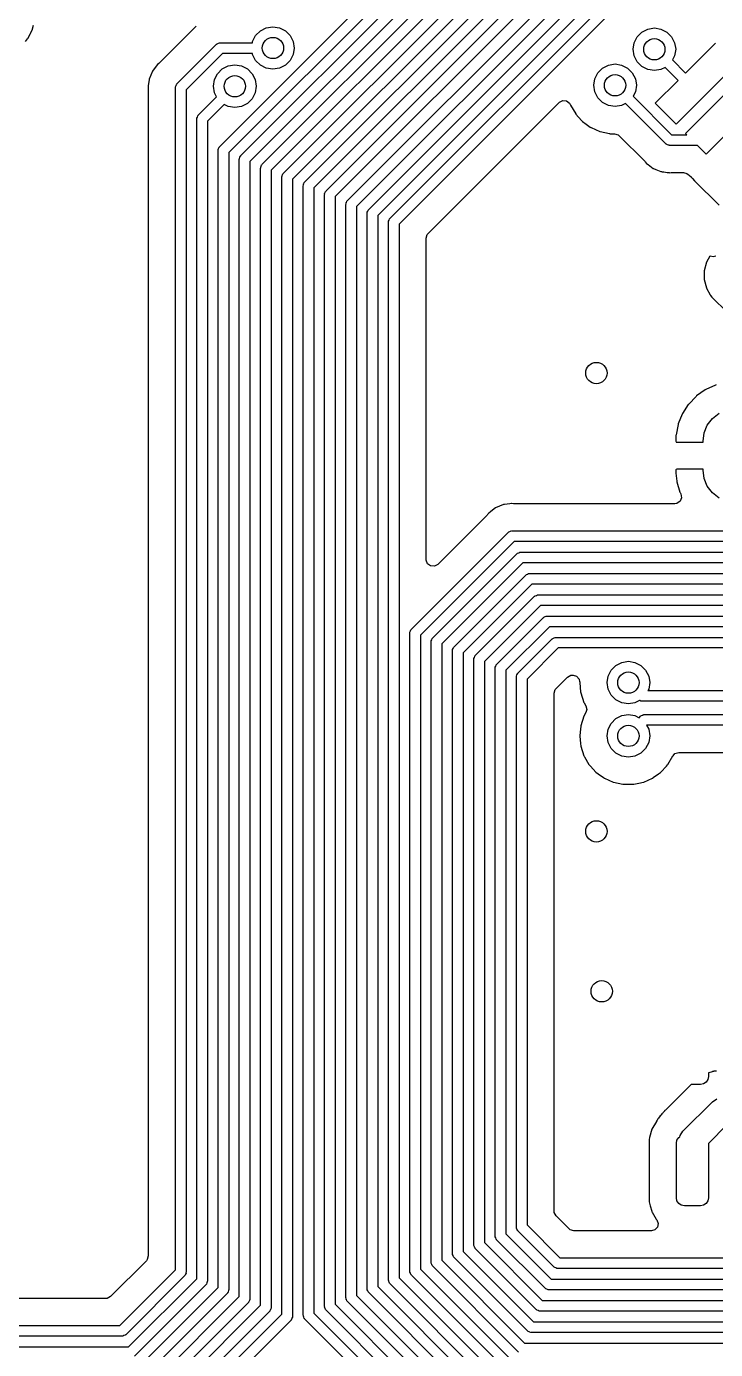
# Model space of a CAD drawing. Extents: x 1.41 to 5.39, y -5.53 to -2.36.
# Drawn here: x 4.229 to 4.738, y -4.013 to -3.035 of the extents above; entities that cross this region are included whole.
import ezdxf

# ---------------------------------------------------------------- set-up
doc = ezdxf.new("R2010")
doc.units = 0
doc.header["$MEASUREMENT"] = 0
doc.layers.add('BLACK', color=7, linetype='CONTINUOUS')

msp = doc.modelspace()

# ---------------------------------------------------------------- linework, layer by layer
at = {"layer": 'BLACK', "linetype": 'CONTINUOUS'}
for p, q in [((4.37133, -3.12409), (4.72649, -2.76893)), ((4.7309, -2.77565), (4.37805, -3.1285)), ((4.38706, -3.1306), (4.72119, -2.79647)), ((4.72561, -2.80319), (4.39378, -3.13502)), ((4.40278, -3.13712), (4.7159, -2.82401)), ((4.72031, -2.83073), (4.40951, -3.14153)), ((4.41851, -3.14363), (4.7106, -2.85155)), ((4.71502, -2.85827), (4.42523, -3.14805)), ((4.43424, -3.15015), (4.71316, -2.87123)), ((4.71758, -2.87795), (4.44096, -3.15456)), ((4.44997, -3.15666), (4.71178, -2.89485)), ((4.7162, -2.90157), (4.45675, -3.16102)), ((4.46576, -3.16391), (4.71119, -2.91848)), ((4.71561, -2.9252), (4.47248, -3.16832)), ((4.48149, -3.17043), (4.70981, -2.9421)), ((4.71418, -2.94887), (4.48821, -3.17484)), ((4.49722, -3.17694), (4.66253, -3.01162)), ((4.66695, -3.01834), (4.50394, -3.18136)), ((4.23178, -3.04024), (4.2329, -3.03804)), ((4.2329, -3.03804), (4.23297, -3.03776)), ((4.23297, -3.03776), (4.23306, -3.03754)), ((4.23306, -3.03754), (4.23313, -3.03731)), ((4.23313, -3.03731), (4.23325, -3.03705)), ((4.23325, -3.03705), (4.23384, -3.03424)), ((4.35361, -3.0356), (4.32705, -3.06216)), ((4.35404, -3.03511), (4.35361, -3.0356)), ((4.39797, -3.04194), (4.40145, -3.03846)), ((4.40145, -3.03846), (4.40584, -3.03622)), ((4.40584, -3.03622), (4.41071, -3.03545)), ((4.41071, -3.03545), (4.41558, -3.03622)), ((4.41558, -3.03622), (4.41997, -3.03846)), ((4.41997, -3.03846), (4.42345, -3.04194)), ((4.67965, -3.04289), (4.68314, -3.03941)), ((4.68314, -3.03941), (4.68753, -3.03717)), ((4.68753, -3.03717), (4.69239, -3.0364)), ((4.69239, -3.0364), (4.69726, -3.03717)), ((4.69726, -3.03717), (4.70165, -3.03941)), ((4.70165, -3.03941), (4.70513, -3.04289)), ((4.22788, -3.04643), (4.22955, -3.04446)), ((4.22955, -3.04446), (4.22974, -3.04424)), ((4.22955, -3.04446), (4.22955, -3.04446)), ((4.22974, -3.04424), (4.22987, -3.04398)), ((4.22987, -3.04398), (4.23, -3.04379)), ((4.23, -3.04379), (4.23013, -3.04358)), ((4.23013, -3.04358), (4.2303, -3.04336)), ((4.2303, -3.04336), (4.23152, -3.04075)), ((4.23152, -3.04075), (4.2316, -3.0406)), ((4.2316, -3.0406), (4.23178, -3.04024)), ((4.33987, -3.07765), (4.3691, -3.04842)), ((4.3691, -3.04842), (4.36939, -3.04827)), ((4.36939, -3.04827), (4.36957, -3.04802)), ((4.36957, -3.04802), (4.37045, -3.04773)), ((4.37045, -3.04773), (4.37127, -3.04731)), ((4.37127, -3.04731), (4.37159, -3.04736)), ((4.37159, -3.04736), (4.37189, -3.04726)), ((4.37189, -3.04726), (4.39559, -3.04726)), ((4.39559, -3.04726), (4.39573, -3.04633)), ((4.39573, -3.04633), (4.39797, -3.04194)), ((4.42345, -3.04194), (4.42569, -3.04633)), ((4.42569, -3.04633), (4.42646, -3.0512)), ((4.67665, -3.05215), (4.67742, -3.04728)), ((4.67742, -3.04728), (4.67965, -3.04289)), ((4.70513, -3.04289), (4.70737, -3.04728)), ((4.70737, -3.04728), (4.70814, -3.05215)), ((4.7155, -3.06968), (4.73766, -3.04752)), ((4.37352, -3.05514), (4.34659, -3.08207)), ((4.39559, -3.05514), (4.37352, -3.05514)), ((4.39573, -3.05607), (4.39559, -3.05514)), ((4.39797, -3.06046), (4.39573, -3.05607)), ((4.42569, -3.05607), (4.42345, -3.06046)), ((4.42646, -3.0512), (4.42569, -3.05607)), ((4.67742, -3.05702), (4.67665, -3.05215)), ((4.67965, -3.06141), (4.67742, -3.05702)), ((4.70737, -3.05702), (4.70584, -3.06003)), ((4.70814, -3.05215), (4.70737, -3.05702)), ((4.32173, -3.06836), (4.31931, -3.07418)), ((4.3246, -3.06461), (4.32173, -3.06836)), ((4.32557, -3.06335), (4.3246, -3.06461)), ((4.3246, -3.06461), (4.3246, -3.06461)), ((4.32656, -3.06258), (4.32557, -3.06335)), ((4.32705, -3.06216), (4.32656, -3.06258)), ((4.36985, -3.07019), (4.37334, -3.0667)), ((4.37334, -3.0667), (4.37773, -3.06447)), ((4.37773, -3.06447), (4.38259, -3.0637)), ((4.38259, -3.0637), (4.38746, -3.06447)), ((4.38746, -3.06447), (4.39185, -3.0667)), ((4.39185, -3.0667), (4.39533, -3.07019)), ((4.40145, -3.06394), (4.39797, -3.06046)), ((4.40584, -3.06618), (4.40145, -3.06394)), ((4.41071, -3.06695), (4.40584, -3.06618)), ((4.41558, -3.06618), (4.41071, -3.06695)), ((4.41997, -3.06394), (4.41558, -3.06618)), ((4.42345, -3.06046), (4.41997, -3.06394)), ((4.65065, -3.06948), (4.65413, -3.066)), ((4.65413, -3.066), (4.65852, -3.06376)), ((4.65852, -3.06376), (4.66339, -3.06299)), ((4.66339, -3.06299), (4.66825, -3.06376)), ((4.66825, -3.06376), (4.67264, -3.066)), ((4.67264, -3.066), (4.67613, -3.06948)), ((4.68314, -3.06489), (4.67965, -3.06141)), ((4.68753, -3.06713), (4.68314, -3.06489)), ((4.69239, -3.0679), (4.68753, -3.06713)), ((4.69726, -3.06713), (4.69239, -3.0679)), ((4.70027, -3.06559), (4.69726, -3.06713)), ((4.70993, -3.07525), (4.70027, -3.06559)), ((4.70584, -3.06003), (4.7155, -3.06968)), ((4.75297, -3.06283), (4.70843, -3.10737)), ((4.3187, -3.07887), (4.31849, -3.08044)), ((4.31923, -3.07477), (4.3187, -3.07887)), ((4.3187, -3.07887), (4.3187, -3.07887)), ((4.31927, -3.07451), (4.31923, -3.07477)), ((4.31928, -3.0744), (4.31927, -3.07451)), ((4.31931, -3.07418), (4.31928, -3.0744)), ((4.33918, -3.079), (4.33947, -3.07812)), ((4.33947, -3.07812), (4.33972, -3.07794)), ((4.33972, -3.07794), (4.33987, -3.07765)), ((4.36684, -3.07944), (4.36762, -3.07458)), ((4.36762, -3.07458), (4.36985, -3.07019)), ((4.39533, -3.07019), (4.39757, -3.07458)), ((4.39757, -3.07458), (4.39834, -3.07944)), ((4.64764, -3.07874), (4.64841, -3.07387)), ((4.64841, -3.08361), (4.64764, -3.07874)), ((4.64841, -3.07387), (4.65065, -3.06948)), ((4.67613, -3.06948), (4.67836, -3.07387)), ((4.67836, -3.07387), (4.67913, -3.07874)), ((4.67913, -3.07874), (4.67836, -3.08361)), ((4.69312, -3.09206), (4.70993, -3.07525)), ((4.71539, -3.11433), (4.75993, -3.06979)), ((4.31849, -3.08044), (4.31853, -3.08076)), ((4.31853, -3.08076), (4.31865, -3.08168)), ((4.31865, -3.08168), (4.3187, -3.08233)), ((4.3187, -3.08233), (4.3187, -3.9436)), ((4.33872, -3.08044), (4.33881, -3.08014)), ((4.33872, -3.95394), (4.33872, -3.08044)), ((4.33876, -3.07982), (4.33918, -3.079)), ((4.33881, -3.08014), (4.33876, -3.07982)), ((4.34659, -3.08207), (4.34659, -3.95558)), ((4.3556, -3.10087), (4.36915, -3.08732)), ((4.36762, -3.08431), (4.36684, -3.07944)), ((4.36915, -3.08732), (4.36762, -3.08431)), ((4.39533, -3.0887), (4.39185, -3.09218)), ((4.39757, -3.08431), (4.39533, -3.0887)), ((4.39834, -3.07944), (4.39757, -3.08431)), ((4.65065, -3.088), (4.64841, -3.08361)), ((4.65413, -3.09148), (4.65065, -3.088)), ((4.67836, -3.08361), (4.67674, -3.08679)), ((4.67674, -3.08679), (4.70517, -3.11523)), ((4.77524, -3.0851), (4.7307, -3.12965)), ((4.37472, -3.09289), (4.36232, -3.10529)), ((4.37773, -3.09442), (4.37472, -3.09289)), ((4.38259, -3.09519), (4.37773, -3.09442)), ((4.38746, -3.09442), (4.38259, -3.09519)), ((4.39185, -3.09218), (4.38746, -3.09442)), ((4.52541, -3.18819), (4.62228, -3.09132)), ((4.62228, -3.09132), (4.62474, -3.08998)), ((4.62474, -3.08998), (4.62752, -3.09018)), ((4.62752, -3.09018), (4.62976, -3.09186)), ((4.62976, -3.09186), (4.6303, -3.0929)), ((4.6303, -3.0929), (4.63034, -3.09288)), ((4.63034, -3.09288), (4.63045, -3.09312)), ((4.63045, -3.09312), (4.63053, -3.09337)), ((4.63053, -3.09337), (4.63429, -3.09988)), ((4.65852, -3.09372), (4.65413, -3.09148)), ((4.66339, -3.09449), (4.65852, -3.09372)), ((4.66825, -3.09372), (4.66339, -3.09449)), ((4.67108, -3.09227), (4.66825, -3.09372)), ((4.70076, -3.12195), (4.67108, -3.09227)), ((4.70843, -3.10737), (4.69312, -3.09206)), ((4.35444, -3.10366), (4.35454, -3.10335)), ((4.35444, -3.96046), (4.35444, -3.10366)), ((4.35449, -3.10304), (4.35491, -3.10222)), ((4.35454, -3.10335), (4.35449, -3.10304)), ((4.35491, -3.10222), (4.3552, -3.10134)), ((4.3552, -3.10134), (4.35545, -3.10115)), ((4.35545, -3.10115), (4.3556, -3.10087)), ((4.36232, -3.10529), (4.36232, -3.96209)), ((4.63429, -3.09988), (4.63446, -3.10007)), ((4.63446, -3.10007), (4.63446, -3.10007)), ((4.63446, -3.10007), (4.63858, -3.10464)), ((4.63858, -3.10464), (4.63932, -3.10547)), ((4.63932, -3.10547), (4.64208, -3.10747)), ((4.64208, -3.10747), (4.64509, -3.10966)), ((4.64509, -3.10966), (4.6454, -3.10989)), ((4.6454, -3.10989), (4.64564, -3.10999)), ((4.64564, -3.10999), (4.64564, -3.10999)), ((4.64564, -3.10999), (4.65203, -3.11284)), ((4.65203, -3.11284), (4.65227, -3.11294)), ((4.65227, -3.11294), (4.65595, -3.11373)), ((4.65595, -3.11373), (4.65937, -3.11445)), ((4.65937, -3.11445), (4.65937, -3.11445)), ((4.65937, -3.11445), (4.65963, -3.11451)), ((4.65963, -3.11451), (4.66295, -3.11451)), ((4.66295, -3.11451), (4.66563, -3.1153)), ((4.66563, -3.1153), (4.66646, -3.11596)), ((4.66646, -3.11596), (4.68526, -3.13477)), ((4.70517, -3.11523), (4.71628, -3.11523)), ((4.71628, -3.11523), (4.71539, -3.11433)), ((4.37017, -3.12687), (4.37027, -3.12657)), ((4.37017, -3.30915), (4.37017, -3.12687)), ((4.37022, -3.12626), (4.37064, -3.12544)), ((4.37027, -3.12657), (4.37022, -3.12626)), ((4.37064, -3.12544), (4.37093, -3.12456)), ((4.37093, -3.12456), (4.37118, -3.12437)), ((4.37118, -3.12437), (4.37133, -3.12409)), ((4.70104, -3.12209), (4.70076, -3.12195)), ((4.70123, -3.12235), (4.70104, -3.12209)), ((4.70211, -3.12264), (4.70123, -3.12235)), ((4.70293, -3.12305), (4.70211, -3.12264)), ((4.70324, -3.12301), (4.70293, -3.12305)), ((4.70354, -3.1231), (4.70324, -3.12301)), ((4.72416, -3.1231), (4.70354, -3.1231)), ((4.7307, -3.12965), (4.72416, -3.1231)), ((4.37805, -3.1285), (4.37805, -3.30915)), ((4.3859, -3.13339), (4.386, -3.13309)), ((4.3859, -3.97349), (4.3859, -3.13339)), ((4.38595, -3.13277), (4.38637, -3.13195)), ((4.386, -3.13309), (4.38595, -3.13277)), ((4.38637, -3.13195), (4.38665, -3.13107)), ((4.38665, -3.13107), (4.38691, -3.13089)), ((4.38691, -3.13089), (4.38706, -3.1306)), ((4.39378, -3.13502), (4.39378, -3.97512)), ((4.40238, -3.13759), (4.40264, -3.1374)), ((4.40264, -3.1374), (4.40278, -3.13712)), ((4.68526, -3.13477), (4.68569, -3.13525)), ((4.68569, -3.13525), (4.68646, -3.13625)), ((4.68646, -3.13625), (4.68672, -3.13645)), ((4.68672, -3.13645), (4.68672, -3.13645)), ((4.68672, -3.13645), (4.68771, -3.13722)), ((4.68771, -3.13722), (4.68771, -3.13722)), ((4.68771, -3.13722), (4.69146, -3.14009)), ((4.40163, -3.1399), (4.40173, -3.1396)), ((4.40163, -3.98001), (4.40163, -3.1399)), ((4.40168, -3.13929), (4.4021, -3.13847)), ((4.40173, -3.1396), (4.40168, -3.13929)), ((4.4021, -3.13847), (4.40238, -3.13759)), ((4.40951, -3.14153), (4.40951, -3.98164)), ((4.41736, -3.14642), (4.41746, -3.14612)), ((4.41736, -3.4646), (4.41736, -3.14642)), ((4.41741, -3.1458), (4.41783, -3.14498)), ((4.41746, -3.14612), (4.41741, -3.1458)), ((4.41783, -3.14498), (4.41811, -3.1441)), ((4.41811, -3.1441), (4.41837, -3.14392)), ((4.41837, -3.14392), (4.41851, -3.14363)), ((4.69146, -3.14009), (4.69176, -3.14022)), ((4.69176, -3.14022), (4.69176, -3.14022)), ((4.69176, -3.14022), (4.69341, -3.1409)), ((4.69341, -3.1409), (4.69729, -3.14251)), ((4.69729, -3.14251), (4.69761, -3.14255)), ((4.69761, -3.14255), (4.69761, -3.14255)), ((4.69761, -3.14255), (4.69805, -3.14261)), ((4.69805, -3.14261), (4.69928, -3.14277)), ((4.69928, -3.14277), (4.70197, -3.14312)), ((4.70197, -3.14312), (4.70197, -3.14312)), ((4.70197, -3.14312), (4.70197, -3.14312)), ((4.70197, -3.14312), (4.70322, -3.14329)), ((4.70322, -3.14329), (4.70354, -3.14333)), ((4.70354, -3.14333), (4.70479, -3.14317)), ((4.70479, -3.14317), (4.70544, -3.14312)), ((4.70544, -3.14312), (4.71381, -3.14312)), ((4.71381, -3.14312), (4.71649, -3.14391)), ((4.71649, -3.14391), (4.71732, -3.14458)), ((4.71732, -3.14458), (4.71788, -3.14514)), ((4.71788, -3.14514), (4.71799, -3.14523)), ((4.71799, -3.14523), (4.7198, -3.14668)), ((4.7198, -3.14668), (4.71974, -3.14676)), ((4.71974, -3.14676), (4.72055, -3.14756)), ((4.42523, -3.14805), (4.42523, -3.47418)), ((4.43309, -3.15293), (4.43319, -3.15263)), ((4.43309, -3.27357), (4.43309, -3.15293)), ((4.43314, -3.15232), (4.43356, -3.1515)), ((4.43319, -3.15263), (4.43314, -3.15232)), ((4.43356, -3.1515), (4.43384, -3.15062)), ((4.43384, -3.15062), (4.4341, -3.15043)), ((4.4341, -3.15043), (4.43424, -3.15015)), ((4.44096, -3.15456), (4.44096, -3.27299)), ((4.44963, -3.15719), (4.44975, -3.1571)), ((4.44975, -3.1571), (4.44997, -3.15666)), ((4.72055, -3.14756), (4.72062, -3.1475)), ((4.72062, -3.1475), (4.72216, -3.14942)), ((4.72216, -3.14942), (4.74015, -3.16741)), ((4.44887, -3.15883), (4.44915, -3.15828)), ((4.44894, -3.1593), (4.44887, -3.15883)), ((4.44887, -3.16006), (4.44888, -3.16001)), ((4.44888, -3.16008), (4.44887, -3.16006)), ((4.44888, -3.15951), (4.44894, -3.1593)), ((4.44888, -3.16001), (4.44888, -3.15951)), ((4.44888, -3.17321), (4.44888, -3.16008)), ((4.44915, -3.15828), (4.44925, -3.15766)), ((4.44925, -3.15766), (4.44958, -3.15733)), ((4.44958, -3.15733), (4.44963, -3.15719)), ((4.45675, -3.16102), (4.45675, -3.17321)), ((4.4646, -3.16669), (4.4647, -3.16639)), ((4.4646, -3.97441), (4.4646, -3.16669)), ((4.46465, -3.16608), (4.46507, -3.16526)), ((4.4647, -3.16639), (4.46465, -3.16608)), ((4.46507, -3.16526), (4.46536, -3.16438)), ((4.46536, -3.16438), (4.46561, -3.16419)), ((4.46561, -3.16419), (4.46576, -3.16391)), ((4.44888, -3.98092), (4.44888, -3.17321)), ((4.45675, -3.17321), (4.45675, -3.97929)), ((4.47248, -3.16832), (4.47248, -3.91138)), ((4.48033, -3.17321), (4.48043, -3.17291)), ((4.48033, -3.96789), (4.48033, -3.17321)), ((4.48038, -3.17259), (4.4808, -3.17177)), ((4.48043, -3.17291), (4.48038, -3.17259)), ((4.4808, -3.17177), (4.48109, -3.1709)), ((4.48109, -3.1709), (4.48134, -3.17071)), ((4.48134, -3.17071), (4.48149, -3.17043)), ((4.48821, -3.17484), (4.48821, -3.50575)), ((4.49606, -3.17972), (4.49616, -3.17942)), ((4.49606, -3.45079), (4.49606, -3.17972)), ((4.49611, -3.17911), (4.49653, -3.17829)), ((4.49616, -3.17942), (4.49611, -3.17911)), ((4.49653, -3.17829), (4.49681, -3.17741)), ((4.49681, -3.17741), (4.49707, -3.17722)), ((4.49707, -3.17722), (4.49722, -3.17694)), ((4.50394, -3.18136), (4.50394, -3.44677)), ((4.52396, -3.1917), (4.52474, -3.18902)), ((4.52396, -3.4292), (4.52396, -3.1917)), ((4.52474, -3.18902), (4.52541, -3.18819)), ((4.73326, -3.20498), (4.73081, -3.20945)), ((4.73334, -3.20485), (4.73326, -3.20498)), ((4.73369, -3.20508), (4.73334, -3.20485)), ((4.7358, -3.2055), (4.73369, -3.20508)), ((4.73791, -3.20508), (4.7358, -3.2055)), ((4.73081, -3.20945), (4.7292, -3.2157)), ((4.7292, -3.2157), (4.7292, -3.22215)), ((4.7292, -3.22215), (4.73081, -3.2284)), ((4.73081, -3.2284), (4.73096, -3.22867)), ((4.73096, -3.22867), (4.73364, -3.23355)), ((4.73364, -3.23355), (4.73391, -3.23405)), ((4.73391, -3.23405), (4.73486, -3.23515)), ((4.73486, -3.23515), (4.7463, -3.24659)), ((4.43315, -3.27374), (4.43309, -3.27357)), ((4.43314, -3.27418), (4.43315, -3.27413)), ((4.43315, -3.2742), (4.43314, -3.27418)), ((4.43315, -3.27413), (4.43315, -3.27374)), ((4.43315, -3.98744), (4.43315, -3.2742)), ((4.44096, -3.27299), (4.44097, -3.27301)), ((4.44097, -3.27301), (4.44096, -3.27306)), ((4.44096, -3.27306), (4.44096, -3.27345)), ((4.44096, -3.27345), (4.44102, -3.27362)), ((4.44102, -3.27362), (4.44102, -3.98581)), ((4.72993, -3.30368), (4.72353, -3.30823)), ((4.73034, -3.30345), (4.72993, -3.30368)), ((4.73749, -3.3002), (4.73034, -3.30345)), ((4.73793, -3.30005), (4.73749, -3.3002)), ((4.37017, -3.96697), (4.37017, -3.30915)), ((4.37805, -3.30915), (4.37805, -3.96861)), ((4.72317, -3.30853), (4.71774, -3.31421)), ((4.72353, -3.30823), (4.72317, -3.30853)), ((4.71298, -3.32159), (4.71004, -3.32887)), ((4.71319, -3.32117), (4.71298, -3.32159)), ((4.71745, -3.31457), (4.71319, -3.32117)), ((4.71774, -3.31421), (4.71745, -3.31457)), ((4.73527, -3.32483), (4.74016, -3.32108)), ((4.70991, -3.32932), (4.70839, -3.33708)), ((4.71004, -3.32887), (4.70991, -3.32932)), ((4.72915, -3.33542), (4.73151, -3.32972)), ((4.73151, -3.32972), (4.73527, -3.32483)), ((4.70839, -3.33708), (4.70835, -3.33743)), ((4.70835, -3.33743), (4.70835, -3.33754)), ((4.70835, -3.33754), (4.70835, -3.34165)), ((4.70835, -3.34165), (4.70852, -3.34225)), ((4.70852, -3.34225), (4.70858, -3.3423)), ((4.70858, -3.3423), (4.70888, -3.34236)), ((4.70888, -3.34236), (4.72835, -3.34236)), ((4.72835, -3.34154), (4.72915, -3.33542)), ((4.72835, -3.34236), (4.72835, -3.34154)), ((4.70906, -3.36236), (4.70846, -3.36254)), ((4.72835, -3.36236), (4.70906, -3.36236)), ((4.72835, -3.36319), (4.72835, -3.36236)), ((4.70841, -3.36259), (4.70835, -3.3629)), ((4.70835, -3.3629), (4.70835, -3.36515)), ((4.70835, -3.36515), (4.70836, -3.36539)), ((4.70836, -3.36539), (4.70892, -3.37124)), ((4.70846, -3.36254), (4.70841, -3.36259)), ((4.70892, -3.37124), (4.70901, -3.3717)), ((4.70901, -3.3717), (4.71122, -3.37924)), ((4.72915, -3.3693), (4.72835, -3.36319)), ((4.73151, -3.375), (4.72915, -3.3693)), ((4.71122, -3.37924), (4.71139, -3.37967)), ((4.71139, -3.37967), (4.7119, -3.38067)), ((4.7119, -3.38067), (4.71243, -3.38341)), ((4.73527, -3.37989), (4.73151, -3.375)), ((4.74016, -3.38365), (4.73527, -3.37989)), ((4.57413, -3.39166), (4.57133, -3.39381)), ((4.57507, -3.39093), (4.57413, -3.39166)), ((4.5809, -3.38852), (4.57507, -3.39093)), ((4.58122, -3.38848), (4.5809, -3.38852)), ((4.58167, -3.38842), (4.58122, -3.38848)), ((4.58122, -3.38848), (4.58122, -3.38848)), ((4.58559, -3.3879), (4.58167, -3.38842)), ((4.58683, -3.38774), (4.58559, -3.3879)), ((4.58559, -3.3879), (4.58559, -3.3879)), ((4.58559, -3.3879), (4.58559, -3.3879)), ((4.58559, -3.3879), (4.58559, -3.3879)), ((4.58559, -3.3879), (4.58559, -3.3879)), ((4.58716, -3.3877), (4.58683, -3.38774)), ((4.5884, -3.38786), (4.58716, -3.3877)), ((4.58905, -3.3879), (4.5884, -3.38786)), ((4.64257, -3.3879), (4.58905, -3.3879)), ((4.70749, -3.3879), (4.64257, -3.3879)), ((4.70911, -3.38763), (4.70749, -3.3879)), ((4.71139, -3.38601), (4.70911, -3.38763)), ((4.71243, -3.38341), (4.71139, -3.38601)), ((4.56888, -3.39626), (4.53242, -3.43271)), ((4.5693, -3.39577), (4.56888, -3.39626)), ((4.56987, -3.39503), (4.5693, -3.39577)), ((4.57007, -3.39477), (4.56987, -3.39503)), ((4.57133, -3.39381), (4.57007, -3.39477)), ((4.57133, -3.39381), (4.57133, -3.39381)), ((4.51298, -3.48046), (4.58437, -3.40907)), ((4.58437, -3.40907), (4.58466, -3.40893)), ((4.58466, -3.40893), (4.58484, -3.40867)), ((4.58484, -3.40867), (4.58572, -3.40839)), ((4.58572, -3.40839), (4.58654, -3.40797)), ((4.58654, -3.40797), (4.58685, -3.40802)), ((4.58685, -3.40802), (4.58716, -3.40792)), ((4.58716, -3.40792), (4.64414, -3.40792)), ((4.64414, -3.40792), (4.85587, -3.40792)), ((4.58879, -3.4158), (4.5197, -3.48488)), ((4.64414, -3.4158), (4.58879, -3.4158)), ((4.8575, -3.4158), (4.64414, -3.4158)), ((4.52397, -3.42956), (4.52396, -3.4292)), ((4.52495, -3.43217), (4.52397, -3.42956)), ((4.52871, -3.48698), (4.59089, -3.4248)), ((4.59089, -3.4248), (4.59117, -3.42466)), ((4.59117, -3.42466), (4.59136, -3.4244)), ((4.59136, -3.4244), (4.59223, -3.42412)), ((4.59223, -3.42412), (4.59306, -3.4237)), ((4.59306, -3.4237), (4.59337, -3.42375)), ((4.59337, -3.42375), (4.59367, -3.42365)), ((4.59367, -3.42365), (4.86239, -3.42365)), ((4.52718, -3.43385), (4.52495, -3.43217)), ((4.52997, -3.43405), (4.52718, -3.43385)), ((4.53242, -3.43271), (4.52997, -3.43405)), ((4.5953, -3.43152), (4.53543, -3.49139)), ((4.54444, -3.49349), (4.5974, -3.44053)), ((4.86402, -3.43152), (4.5953, -3.43152)), ((4.5974, -3.44053), (4.59769, -3.44039)), ((4.59769, -3.44039), (4.59787, -3.44013)), ((4.59787, -3.44013), (4.59875, -3.43985)), ((4.59875, -3.43985), (4.59957, -3.43943)), ((4.59957, -3.43943), (4.59988, -3.43948)), ((4.59988, -3.43948), (4.60019, -3.43938)), ((4.60019, -3.43938), (4.8689, -3.43938)), ((4.50394, -3.44677), (4.50397, -3.44689)), ((4.50397, -3.44689), (4.50397, -3.95979)), ((4.60182, -3.44725), (4.55116, -3.49791)), ((4.87053, -3.44725), (4.60182, -3.44725)), ((4.4961, -3.4509), (4.49606, -3.45079)), ((4.4961, -3.96142), (4.4961, -3.4509)), ((4.56017, -3.50001), (4.60392, -3.45626)), ((4.60392, -3.45626), (4.6042, -3.45612)), ((4.6042, -3.45612), (4.60439, -3.45586)), ((4.60439, -3.45586), (4.60526, -3.45558)), ((4.60526, -3.45558), (4.60609, -3.45516)), ((4.60609, -3.45516), (4.6064, -3.45521)), ((4.6064, -3.45521), (4.6067, -3.45511)), ((4.6067, -3.45511), (4.87542, -3.45511)), ((4.41736, -3.98652), (4.41736, -3.4646)), ((4.60833, -3.46298), (4.56689, -3.50442)), ((4.87705, -3.46298), (4.60833, -3.46298)), ((4.42523, -3.47418), (4.42529, -3.47435)), ((4.42529, -3.47441), (4.42523, -3.47458)), ((4.42523, -3.47458), (4.42523, -3.98815)), ((4.42529, -3.47435), (4.42529, -3.47441)), ((4.5759, -3.50652), (4.61043, -3.47199)), ((4.61485, -3.47871), (4.58262, -3.51094)), ((4.61043, -3.47199), (4.61072, -3.47185)), ((4.61072, -3.47185), (4.6109, -3.47159)), ((4.6109, -3.47159), (4.61178, -3.4713)), ((4.61178, -3.4713), (4.6126, -3.47089)), ((4.6126, -3.47089), (4.61291, -3.47094)), ((4.61291, -3.47094), (4.61322, -3.47084)), ((4.61322, -3.47084), (4.88193, -3.47084)), ((4.88356, -3.47871), (4.61485, -3.47871)), ((4.51183, -3.48325), (4.51193, -3.48295)), ((4.51183, -3.53939), (4.51183, -3.48325)), ((4.51188, -3.48263), (4.5123, -3.48181)), ((4.51193, -3.48295), (4.51188, -3.48263)), ((4.5123, -3.48181), (4.51258, -3.48093)), ((4.51258, -3.48093), (4.51284, -3.48075)), ((4.51284, -3.48075), (4.51298, -3.48046)), ((4.5197, -3.48488), (4.5197, -3.53939)), ((4.52756, -3.48976), (4.52766, -3.48946)), ((4.52761, -3.48915), (4.52803, -3.48833)), ((4.52766, -3.48946), (4.52761, -3.48915)), ((4.52803, -3.48833), (4.52831, -3.48745)), ((4.52831, -3.48745), (4.52857, -3.48726)), ((4.52857, -3.48726), (4.52871, -3.48698)), ((4.59163, -3.51304), (4.61695, -3.48772)), ((4.61695, -3.48772), (4.61723, -3.48758)), ((4.61723, -3.48758), (4.61742, -3.48732)), ((4.61742, -3.48732), (4.61829, -3.48703)), ((4.61829, -3.48703), (4.61912, -3.48662)), ((4.61912, -3.48662), (4.61943, -3.48667)), ((4.61943, -3.48667), (4.61973, -3.48657)), ((4.61973, -3.48657), (4.88845, -3.48657)), ((4.52756, -3.94839), (4.52756, -3.48976)), ((4.53543, -3.49139), (4.53543, -3.94675)), ((4.54329, -3.49628), (4.54339, -3.49598)), ((4.54329, -3.94187), (4.54329, -3.49628)), ((4.54334, -3.49566), (4.54376, -3.49484)), ((4.54339, -3.49598), (4.54334, -3.49566)), ((4.54376, -3.49484), (4.54404, -3.49396)), ((4.54404, -3.49396), (4.5443, -3.49378)), ((4.5443, -3.49378), (4.54444, -3.49349)), ((4.55116, -3.49791), (4.55116, -3.94024)), ((4.62136, -3.49444), (4.59835, -3.51745)), ((4.89008, -3.49444), (4.62136, -3.49444)), ((4.48821, -3.50575), (4.48825, -3.50587)), ((4.48825, -3.50591), (4.48821, -3.50602)), ((4.48821, -3.50602), (4.48821, -3.96626)), ((4.48825, -3.50587), (4.48825, -3.50591)), ((4.55902, -3.50279), (4.55912, -3.50249)), ((4.55902, -3.55516), (4.55902, -3.50279)), ((4.55907, -3.50218), (4.55948, -3.50136)), ((4.55912, -3.50249), (4.55907, -3.50218)), ((4.55948, -3.50136), (4.55977, -3.50048)), ((4.55977, -3.50048), (4.56003, -3.50029)), ((4.56003, -3.50029), (4.56017, -3.50001)), ((4.56689, -3.50442), (4.56689, -3.55516)), ((4.57479, -3.50869), (4.57521, -3.50787)), ((4.57484, -3.50901), (4.57479, -3.50869)), ((4.57521, -3.50787), (4.5755, -3.50699)), ((4.5755, -3.50699), (4.57576, -3.50681)), ((4.57576, -3.50681), (4.5759, -3.50652)), ((4.66049, -3.51078), (4.66397, -3.50729)), ((4.66397, -3.50729), (4.66836, -3.50505)), ((4.66836, -3.50505), (4.67323, -3.50428)), ((4.67323, -3.50428), (4.67809, -3.50505)), ((4.67809, -3.50505), (4.68248, -3.50729)), ((4.68248, -3.50729), (4.68597, -3.51078)), ((4.57475, -3.50931), (4.57484, -3.50901)), ((4.57475, -3.92884), (4.57475, -3.50931)), ((4.58262, -3.51094), (4.58262, -3.92721)), ((4.59048, -3.51582), (4.59057, -3.51552)), ((4.59048, -3.92232), (4.59048, -3.51582)), ((4.59052, -3.51521), (4.59094, -3.51439)), ((4.59057, -3.51552), (4.59052, -3.51521)), ((4.59094, -3.51439), (4.59123, -3.51351)), ((4.59123, -3.51351), (4.59148, -3.51332)), ((4.59148, -3.51332), (4.59163, -3.51304)), ((4.59835, -3.51745), (4.59835, -3.92069)), ((4.61982, -3.52429), (4.6282, -3.51591)), ((4.6282, -3.51591), (4.63066, -3.51457)), ((4.63066, -3.51457), (4.63171, -3.51446)), ((4.63171, -3.51446), (4.63234, -3.51446)), ((4.63234, -3.51446), (4.63502, -3.51525)), ((4.63502, -3.51525), (4.63685, -3.51736)), ((4.63685, -3.51736), (4.6372, -3.51951)), ((4.65748, -3.52003), (4.65825, -3.51517)), ((4.65825, -3.51517), (4.66049, -3.51078)), ((4.68597, -3.51078), (4.68821, -3.51517)), ((4.68821, -3.51517), (4.68898, -3.52003)), ((4.61837, -3.5278), (4.61916, -3.52512)), ((4.61837, -3.91035), (4.61837, -3.5278)), ((4.61916, -3.52512), (4.61982, -3.52429)), ((4.6372, -3.51951), (4.63729, -3.51951)), ((4.63729, -3.51977), (4.63726, -3.52003)), ((4.63726, -3.52003), (4.63729, -3.52029)), ((4.63729, -3.51951), (4.63729, -3.51977)), ((4.63729, -3.52029), (4.63798, -3.52689)), ((4.63798, -3.52689), (4.63805, -3.52751)), ((4.63805, -3.52751), (4.64037, -3.53466)), ((4.65825, -3.5249), (4.65748, -3.52003)), ((4.66049, -3.52929), (4.65825, -3.5249)), ((4.68821, -3.5249), (4.68769, -3.52592)), ((4.68769, -3.52592), (4.87134, -3.52592)), ((4.68898, -3.52003), (4.68821, -3.5249)), ((4.64037, -3.53466), (4.6405, -3.53489)), ((4.6405, -3.53489), (4.6405, -3.53489)), ((4.6405, -3.53489), (4.64185, -3.53723)), ((4.64185, -3.53723), (4.64251, -3.53994)), ((4.66397, -3.53277), (4.66049, -3.52929)), ((4.66836, -3.53501), (4.66397, -3.53277)), ((4.67323, -3.53578), (4.66836, -3.53501)), ((4.67809, -3.53501), (4.67323, -3.53578)), ((4.68148, -3.53328), (4.67809, -3.53501)), ((4.68161, -3.53332), (4.68148, -3.53328)), ((4.68244, -3.53374), (4.68161, -3.53332)), ((4.68275, -3.53369), (4.68244, -3.53374)), ((4.68305, -3.53379), (4.68275, -3.53369)), ((4.87297, -3.53379), (4.68305, -3.53379)), ((4.51183, -3.9549), (4.51183, -3.53939)), ((4.5197, -3.53939), (4.5197, -3.95327)), ((4.64037, -3.54475), (4.63805, -3.55191)), ((4.64185, -3.54219), (4.64037, -3.54475)), ((4.64251, -3.53994), (4.64185, -3.54219)), ((4.66049, -3.55013), (4.66397, -3.54664)), ((4.66397, -3.54664), (4.66836, -3.54441)), ((4.66836, -3.54441), (4.67323, -3.54363)), ((4.67323, -3.54363), (4.67809, -3.54441)), ((4.67809, -3.54441), (4.6811, -3.54594)), ((4.6811, -3.54594), (4.68226, -3.54479)), ((4.68226, -3.54479), (4.68254, -3.54464)), ((4.68254, -3.54464), (4.68273, -3.54439)), ((4.68273, -3.54439), (4.6836, -3.5441)), ((4.6836, -3.5441), (4.68442, -3.54368)), ((4.68442, -3.54368), (4.68474, -3.54373)), ((4.68474, -3.54373), (4.68504, -3.54363)), ((4.68504, -3.54363), (4.87868, -3.54363)), ((4.55902, -3.93536), (4.55902, -3.55516)), ((4.56689, -3.55516), (4.56689, -3.93372)), ((4.63755, -3.55664), (4.63726, -3.55938)), ((4.63802, -3.55216), (4.63755, -3.55664)), ((4.63805, -3.55191), (4.63802, -3.55216)), ((4.63802, -3.55216), (4.63802, -3.55216)), ((4.65748, -3.55938), (4.65825, -3.55452)), ((4.65825, -3.55452), (4.66049, -3.55013)), ((4.88031, -3.55151), (4.68667, -3.55151)), ((4.68667, -3.55151), (4.68821, -3.55452)), ((4.68821, -3.55452), (4.68898, -3.55938)), ((4.63726, -3.55938), (4.63729, -3.55964)), ((4.63729, -3.55964), (4.63784, -3.5649)), ((4.63784, -3.5649), (4.63805, -3.56686)), ((4.63805, -3.56686), (4.64037, -3.57401)), ((4.65825, -3.56425), (4.65748, -3.55938)), ((4.66049, -3.56864), (4.65825, -3.56425)), ((4.68821, -3.56425), (4.68597, -3.56864)), ((4.68898, -3.55938), (4.68821, -3.56425)), ((4.64037, -3.57401), (4.6405, -3.57424)), ((4.6405, -3.57424), (4.6405, -3.57424)), ((4.6405, -3.57424), (4.64091, -3.57495)), ((4.64091, -3.57495), (4.64413, -3.58052)), ((4.66397, -3.57212), (4.66049, -3.56864)), ((4.66836, -3.57436), (4.66397, -3.57212)), ((4.67323, -3.57513), (4.66836, -3.57436)), ((4.67809, -3.57436), (4.67323, -3.57513)), ((4.68248, -3.57212), (4.67809, -3.57436)), ((4.68597, -3.56864), (4.68248, -3.57212)), ((4.70232, -3.58052), (4.70608, -3.57401)), ((4.70608, -3.57401), (4.70619, -3.57407)), ((4.70619, -3.57407), (4.70764, -3.57235)), ((4.70764, -3.57235), (4.71038, -3.57153)), ((4.71038, -3.57153), (4.87842, -3.57153)), ((4.64413, -3.58052), (4.64431, -3.58072)), ((4.64431, -3.58072), (4.64431, -3.58072)), ((4.64431, -3.58072), (4.64515, -3.58165)), ((4.64515, -3.58165), (4.64916, -3.58611)), ((4.64916, -3.58611), (4.65096, -3.58741)), ((4.6955, -3.58741), (4.69698, -3.58634)), ((4.69698, -3.58634), (4.69729, -3.58611)), ((4.69729, -3.58611), (4.70131, -3.58165)), ((4.70131, -3.58165), (4.70215, -3.58072)), ((4.70215, -3.58072), (4.70232, -3.58052)), ((4.70215, -3.58072), (4.70215, -3.58072)), ((4.65096, -3.58741), (4.65484, -3.59023)), ((4.65484, -3.59023), (4.65525, -3.59053)), ((4.65525, -3.59053), (4.65548, -3.59063)), ((4.65548, -3.59063), (4.65548, -3.59063)), ((4.65548, -3.59063), (4.66188, -3.59348)), ((4.66188, -3.59348), (4.66211, -3.59359)), ((4.66211, -3.59359), (4.66558, -3.59432)), ((4.66558, -3.59432), (4.66921, -3.5951)), ((4.66921, -3.5951), (4.66922, -3.5951)), ((4.66922, -3.5951), (4.66947, -3.59515)), ((4.66947, -3.59515), (4.67699, -3.59515)), ((4.67699, -3.59515), (4.67724, -3.5951)), ((4.67724, -3.5951), (4.68088, -3.59432)), ((4.67724, -3.5951), (4.67724, -3.5951)), ((4.68088, -3.59432), (4.68434, -3.59359)), ((4.68434, -3.59359), (4.68458, -3.59348)), ((4.68458, -3.59348), (4.69097, -3.59063)), ((4.69097, -3.59063), (4.69121, -3.59053)), ((4.69097, -3.59063), (4.69097, -3.59063)), ((4.69121, -3.59053), (4.69162, -3.59023)), ((4.69162, -3.59023), (4.6955, -3.58741)), ((4.73228, -3.81102), (4.73183, -3.81328)), ((4.73241, -3.80841), (4.73228, -3.80845)), ((4.73228, -3.80845), (4.73228, -3.81102)), ((4.73257, -3.80835), (4.73241, -3.80841)), ((4.735, -3.80747), (4.73257, -3.80835)), ((4.73528, -3.80737), (4.735, -3.80747)), ((4.735, -3.80747), (4.735, -3.80747)), ((4.73556, -3.80734), (4.73528, -3.80737)), ((4.73579, -3.80729), (4.73556, -3.80734)), ((4.73603, -3.80724), (4.73579, -3.80729)), ((4.7363, -3.80715), (4.73603, -3.80724)), ((4.73659, -3.80713), (4.7363, -3.80715)), ((4.7383, -3.80699), (4.73659, -3.80713)), ((4.73659, -3.80713), (4.73659, -3.80713)), ((4.71966, -3.81693), (4.70122, -3.83537)), ((4.72638, -3.81693), (4.71966, -3.81693)), ((4.72864, -3.81648), (4.72638, -3.81693)), ((4.73055, -3.8152), (4.72864, -3.81648)), ((4.73183, -3.81328), (4.73055, -3.8152)), ((4.71351, -3.85139), (4.73523, -3.82967)), ((4.73523, -3.82967), (4.73843, -3.82754)), ((4.73523, -3.82967), (4.73523, -3.82967)), ((4.69678, -3.84011), (4.69546, -3.84167)), ((4.69732, -3.83948), (4.69678, -3.84011)), ((4.69743, -3.83935), (4.69732, -3.83948)), ((4.69803, -3.83858), (4.69743, -3.83935)), ((4.69812, -3.83847), (4.69803, -3.83858)), ((4.69835, -3.83825), (4.69812, -3.83847)), ((4.69862, -3.83795), (4.69835, -3.83825)), ((4.69978, -3.83658), (4.69862, -3.83795)), ((4.69997, -3.83636), (4.69978, -3.83658)), ((4.69978, -3.83658), (4.69978, -3.83658)), ((4.7002, -3.83619), (4.69997, -3.83636)), ((4.70066, -3.83586), (4.7002, -3.83619)), ((4.7002, -3.83619), (4.7002, -3.83619)), ((4.70122, -3.83537), (4.70066, -3.83586)), ((4.69058, -3.84986), (4.68876, -3.85615)), ((4.69392, -3.84422), (4.69058, -3.84986)), ((4.69406, -3.84408), (4.69392, -3.84422)), ((4.69457, -3.84325), (4.69406, -3.84408)), ((4.69477, -3.84282), (4.69457, -3.84325)), ((4.69489, -3.84255), (4.69477, -3.84281)), ((4.69477, -3.84281), (4.69477, -3.84282)), ((4.69507, -3.84233), (4.69489, -3.84255)), ((4.6952, -3.84213), (4.69507, -3.84233)), ((4.69533, -3.84193), (4.6952, -3.84213)), ((4.69546, -3.84167), (4.69533, -3.84193)), ((4.74627, -3.84648), (4.73228, -3.86046)), ((4.68867, -3.85726), (4.68864, -3.85762)), ((4.68864, -3.85762), (4.68864, -3.90321)), ((4.68874, -3.8564), (4.68867, -3.85726)), ((4.68876, -3.85615), (4.68874, -3.8564)), ((4.68874, -3.8564), (4.68874, -3.8564)), ((4.70866, -3.86024), (4.70911, -3.85798)), ((4.70866, -3.90059), (4.70866, -3.86024)), ((4.70911, -3.85798), (4.71039, -3.85606)), ((4.71039, -3.85606), (4.71119, -3.85553)), ((4.71119, -3.85553), (4.71138, -3.85459)), ((4.71138, -3.85459), (4.71351, -3.85139)), ((4.73228, -3.86046), (4.73228, -3.90059)), ((4.68864, -3.90321), (4.68865, -3.90331)), ((4.68865, -3.90331), (4.68865, -3.90331)), ((4.68865, -3.90331), (4.68867, -3.9036)), ((4.68867, -3.9036), (4.68876, -3.90468)), ((4.68876, -3.90468), (4.68934, -3.90667)), ((4.68934, -3.90667), (4.69044, -3.91046)), ((4.70911, -3.90285), (4.70866, -3.90059)), ((4.71039, -3.90477), (4.70911, -3.90285)), ((4.71231, -3.90605), (4.71039, -3.90477)), ((4.71457, -3.9065), (4.71231, -3.90605)), ((4.72638, -3.9065), (4.71457, -3.9065)), ((4.72864, -3.90605), (4.72638, -3.9065)), ((4.73055, -3.90477), (4.72864, -3.90605)), ((4.73183, -3.90285), (4.73055, -3.90477)), ((4.73228, -3.90059), (4.73183, -3.90285)), ((4.47248, -3.91138), (4.47248, -3.94216)), ((4.61848, -3.9114), (4.61837, -3.91035)), ((4.61982, -3.91385), (4.61848, -3.9114)), ((4.62951, -3.92354), (4.61982, -3.91385)), ((4.69044, -3.91046), (4.69058, -3.91097)), ((4.69058, -3.91097), (4.69074, -3.91124)), ((4.69074, -3.91124), (4.69376, -3.91634)), ((4.69376, -3.91634), (4.69376, -3.91634)), ((4.69376, -3.91634), (4.69392, -3.91661)), ((4.69392, -3.91661), (4.69414, -3.91683)), ((4.69414, -3.91683), (4.69427, -3.91699)), ((4.69427, -3.91699), (4.69529, -3.9196)), ((4.57484, -3.92914), (4.57475, -3.92884)), ((4.57479, -3.92946), (4.57484, -3.92914)), ((4.58262, -3.92721), (4.61615, -3.96074)), ((4.59057, -3.92263), (4.59048, -3.92232)), ((4.59052, -3.92294), (4.59057, -3.92263)), ((4.59094, -3.92376), (4.59052, -3.92294)), ((4.59123, -3.92464), (4.59094, -3.92376)), ((4.59148, -3.92483), (4.59123, -3.92464)), ((4.59163, -3.92511), (4.59148, -3.92483)), ((4.61826, -3.95174), (4.59163, -3.92511)), ((4.59835, -3.92069), (4.62267, -3.94501)), ((4.63034, -3.92421), (4.62951, -3.92354)), ((4.63302, -3.92499), (4.63034, -3.92421)), ((4.69035, -3.92499), (4.63302, -3.92499)), ((4.6928, -3.92435), (4.69035, -3.92499)), ((4.69474, -3.92234), (4.6928, -3.92435)), ((4.69529, -3.9196), (4.69474, -3.92234)), ((4.55912, -3.93566), (4.55902, -3.93536)), ((4.55907, -3.93597), (4.55912, -3.93566)), ((4.55948, -3.93679), (4.55907, -3.93597)), ((4.55977, -3.93767), (4.55948, -3.93679)), ((4.56003, -3.93786), (4.55977, -3.93767)), ((4.56017, -3.93814), (4.56003, -3.93786)), ((4.60522, -3.98319), (4.56017, -3.93814)), ((4.56689, -3.93372), (4.60964, -3.97647)), ((4.57521, -3.93028), (4.57479, -3.92946)), ((4.5755, -3.93115), (4.57521, -3.93028)), ((4.57576, -3.93134), (4.5755, -3.93115)), ((4.5759, -3.93162), (4.57576, -3.93134)), ((4.61174, -3.96746), (4.5759, -3.93162)), ((4.31724, -3.9471), (4.29076, -3.97359)), ((4.31791, -3.94628), (4.31724, -3.9471)), ((4.3187, -3.9436), (4.31791, -3.94628)), ((4.47248, -3.94216), (4.47248, -3.94216)), ((4.47248, -3.94216), (4.47248, -3.97278)), ((4.52766, -3.94869), (4.52756, -3.94839)), ((4.52761, -3.949), (4.52766, -3.94869)), ((4.53543, -3.94675), (4.59661, -4.00793)), ((4.54339, -3.94217), (4.54329, -3.94187)), ((4.54334, -3.94249), (4.54339, -3.94217)), ((4.54376, -3.94331), (4.54334, -3.94249)), ((4.54404, -3.94418), (4.54376, -3.94331)), ((4.5443, -3.94437), (4.54404, -3.94418)), ((4.54444, -3.94465), (4.5443, -3.94437)), ((4.59871, -3.99892), (4.54444, -3.94465)), ((4.55116, -3.94024), (4.60312, -3.9922)), ((4.62267, -3.94501), (4.66155, -3.94501)), ((4.66155, -3.94501), (5.05348, -3.94501)), ((4.2976, -3.99506), (4.33872, -3.95394)), ((4.34544, -3.95836), (4.30201, -4.00178)), ((4.34558, -3.95808), (4.34544, -3.95836)), ((4.34584, -3.95789), (4.34558, -3.95808)), ((4.34612, -3.95701), (4.34584, -3.95789)), ((4.34654, -3.95619), (4.34612, -3.95701)), ((4.34659, -3.95558), (4.34649, -3.95588)), ((4.34649, -3.95588), (4.34654, -3.95619)), ((4.51193, -3.9552), (4.51183, -3.9549)), ((4.51188, -3.95552), (4.51193, -3.9552)), ((4.5123, -3.95634), (4.51188, -3.95552)), ((4.51258, -3.95721), (4.5123, -3.95634)), ((4.51284, -3.9574), (4.51258, -3.95721)), ((4.51298, -3.95768), (4.51284, -3.9574)), ((4.58568, -4.03038), (4.51298, -3.95768)), ((4.5197, -3.95327), (4.59009, -4.02366)), ((4.52803, -3.94982), (4.52761, -3.949)), ((4.52831, -3.9507), (4.52803, -3.94982)), ((4.52857, -3.95089), (4.52831, -3.9507)), ((4.52871, -3.95117), (4.52857, -3.95089)), ((4.59219, -4.01465), (4.52871, -3.95117)), ((4.61854, -3.95188), (4.61826, -3.95174)), ((4.61872, -3.95214), (4.61854, -3.95188)), ((4.6196, -3.95242), (4.61872, -3.95214)), ((4.62042, -3.95284), (4.6196, -3.95242)), ((4.62074, -3.95279), (4.62042, -3.95284)), ((4.62104, -3.95289), (4.62074, -3.95279)), ((4.66155, -3.95289), (4.62104, -3.95289)), ((5.05185, -3.95289), (4.66155, -3.95289)), ((4.30412, -4.01079), (4.35444, -3.96046)), ((4.36117, -3.96487), (4.30853, -4.01751)), ((4.31063, -4.02652), (4.37017, -3.96697)), ((4.36131, -3.96459), (4.36117, -3.96487)), ((4.36157, -3.9644), (4.36131, -3.96459)), ((4.36185, -3.96353), (4.36157, -3.9644)), ((4.36227, -3.96271), (4.36185, -3.96353)), ((4.36232, -3.96209), (4.36222, -3.96239)), ((4.36222, -3.96239), (4.36227, -3.96271)), ((4.48043, -3.9682), (4.48033, -3.96789)), ((4.48038, -3.96851), (4.48043, -3.9682)), ((4.48821, -3.96626), (4.57706, -4.05512)), ((4.4962, -3.96172), (4.4961, -3.96142)), ((4.49615, -3.96203), (4.4962, -3.96172)), ((4.49657, -3.96285), (4.49615, -3.96203)), ((4.49685, -3.96373), (4.49657, -3.96285)), ((4.49711, -3.96392), (4.49685, -3.96373)), ((4.49725, -3.9642), (4.49711, -3.96392)), ((4.57916, -4.04611), (4.49725, -3.9642)), ((4.50397, -3.95979), (4.58358, -4.03939)), ((4.61202, -3.96761), (4.61174, -3.96746)), ((4.61221, -3.96787), (4.61202, -3.96761)), ((4.61309, -3.96815), (4.61221, -3.96787)), ((4.61391, -3.96857), (4.61309, -3.96815)), ((4.61615, -3.96074), (5.04697, -3.96074)), ((4.28725, -3.97504), (2.20447, -3.97504)), ((4.28831, -3.97493), (4.28725, -3.97504)), ((4.29076, -3.97359), (4.28831, -3.97493)), ((4.37689, -3.97139), (4.31504, -4.03324)), ((4.31715, -4.04225), (4.3859, -3.97349)), ((4.39262, -3.9779), (4.32156, -4.04897)), ((4.37704, -3.97111), (4.37689, -3.97139)), ((4.3773, -3.97092), (4.37704, -3.97111)), ((4.37758, -3.97004), (4.3773, -3.97092)), ((4.378, -3.96922), (4.37758, -3.97004)), ((4.37805, -3.96861), (4.37795, -3.96891)), ((4.37795, -3.96891), (4.378, -3.96922)), ((4.39277, -3.97762), (4.39262, -3.9779)), ((4.39302, -3.97743), (4.39277, -3.97762)), ((4.39331, -3.97656), (4.39302, -3.97743)), ((4.39373, -3.97574), (4.39331, -3.97656)), ((4.39378, -3.97512), (4.39368, -3.97542)), ((4.39368, -3.97542), (4.39373, -3.97574)), ((4.4647, -3.97471), (4.4646, -3.97441)), ((4.46465, -3.97502), (4.4647, -3.97471)), ((4.46507, -3.97585), (4.46465, -3.97502)), ((4.46536, -3.97672), (4.46507, -3.97585)), ((4.46561, -3.97691), (4.46536, -3.97672)), ((4.46576, -3.97719), (4.46561, -3.97691)), ((4.56613, -4.07757), (4.46576, -3.97719)), ((4.47248, -3.97278), (4.57055, -4.07085)), ((4.4808, -3.96933), (4.48038, -3.96851)), ((4.48109, -3.97021), (4.4808, -3.96933)), ((4.48134, -3.97039), (4.48109, -3.97021)), ((4.48149, -3.97068), (4.48134, -3.97039)), ((4.57265, -4.06184), (4.48149, -3.97068)), ((4.60964, -3.97647), (5.04045, -3.97647)), ((4.61422, -3.96852), (4.61391, -3.96857)), ((4.61452, -3.96862), (4.61422, -3.96852)), ((5.04533, -3.96862), (4.61452, -3.96862)), ((4.25606, -4.14783), (4.41736, -3.98652)), ((4.32366, -4.05798), (4.40163, -3.98001)), ((4.40835, -3.98442), (4.32808, -4.0647)), ((4.4085, -3.98414), (4.40835, -3.98442)), ((4.40875, -3.98395), (4.4085, -3.98414)), ((4.40904, -3.98307), (4.40875, -3.98395)), ((4.40946, -3.98225), (4.40904, -3.98307)), ((4.40951, -3.98164), (4.40941, -3.98194)), ((4.40941, -3.98194), (4.40946, -3.98225)), ((4.43324, -3.98774), (4.43315, -3.98744)), ((4.43319, -3.98805), (4.43324, -3.98774)), ((4.44102, -3.98581), (4.69609, -4.24088)), ((4.44897, -3.98123), (4.44888, -3.98092)), ((4.44892, -3.98154), (4.44897, -3.98123)), ((4.44934, -3.98236), (4.44892, -3.98154)), ((4.44963, -3.98324), (4.44934, -3.98236)), ((4.44988, -3.98342), (4.44963, -3.98324)), ((4.45003, -3.98371), (4.44988, -3.98342)), ((4.72895, -4.26263), (4.45003, -3.98371)), ((4.45675, -3.97929), (4.73336, -4.25591)), ((4.60551, -3.98334), (4.60522, -3.98319)), ((4.60569, -3.98359), (4.60551, -3.98334)), ((4.60657, -3.98388), (4.60569, -3.98359)), ((4.60739, -3.9843), (4.60657, -3.98388)), ((4.60771, -3.98425), (4.60739, -3.9843)), ((4.60801, -3.98435), (4.60771, -3.98425)), ((5.03882, -3.98435), (4.60801, -3.98435)), ((2.20258, -3.99506), (4.2976, -3.99506)), ((4.42408, -3.99094), (4.26278, -4.15224)), ((4.42423, -3.99065), (4.42408, -3.99094)), ((4.42448, -3.99047), (4.42423, -3.99065)), ((4.42477, -3.98959), (4.42448, -3.99047)), ((4.42519, -3.98877), (4.42477, -3.98959)), ((4.42523, -3.98815), (4.42514, -3.98845)), ((4.42514, -3.98845), (4.42519, -3.98877)), ((4.43361, -3.98888), (4.43319, -3.98805)), ((4.4339, -3.98975), (4.43361, -3.98888)), ((4.43416, -3.98994), (4.4339, -3.98975)), ((4.4343, -3.99022), (4.43416, -3.98994)), ((4.68937, -4.24529), (4.4343, -3.99022)), ((4.60312, -3.9922), (5.03393, -3.9922)), ((4.29923, -4.00293), (2.20421, -4.00293)), ((4.29953, -4.00284), (4.29923, -4.00293)), ((4.29985, -4.00289), (4.29953, -4.00284)), ((4.30067, -4.00247), (4.29985, -4.00289)), ((4.30154, -4.00218), (4.30067, -4.00247)), ((4.30173, -4.00192), (4.30154, -4.00218)), ((4.30201, -4.00178), (4.30173, -4.00192)), ((4.59899, -3.99907), (4.59871, -3.99892)), ((4.59918, -3.99932), (4.59899, -3.99907)), ((4.60006, -3.99961), (4.59918, -3.99932)), ((4.60088, -4.00003), (4.60006, -3.99961)), ((4.60119, -3.99998), (4.60088, -4.00003)), ((4.60149, -4.00008), (4.60119, -3.99998)), ((5.0323, -4.00008), (4.60149, -4.00008)), ((2.64259, -4.01079), (4.30412, -4.01079)), ((4.59661, -4.00793), (5.02742, -4.00793))]:
    msp.add_line(p, q, dxfattribs=at)
at = {"layer": 'BLACK'}
for centre in [(4.41071, -3.0512), (4.69239, -3.05215), (4.38259, -3.07944), (4.66339, -3.07874), (4.64961, -3.29134), (4.67323, -3.52003), (4.67323, -3.55938), (4.64961, -3.62992), (4.65354, -3.74803)]:
    msp.add_circle(centre, 0.00787, dxfattribs=at)

doc.saveas('drawing.dxf')
